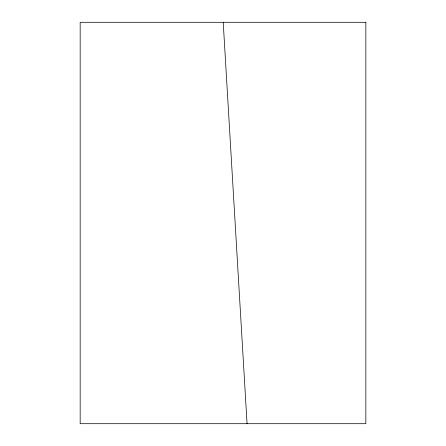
<?xml version="1.0" encoding="UTF-8"?>
<svg xmlns="http://www.w3.org/2000/svg" width="446" height="446" viewBox="0 0 446 446"><rect width="100%" height="100%" fill="white"/><g stroke="black" fill="none" stroke-linecap="round" stroke-linejoin="round"><path stroke-width="0.67" d="M223.217 22.339L247.062 423.7M365.837 22.3L80.163 22.3L80.163 423.7L365.837 423.7L365.837 22.3"/></g></svg>
